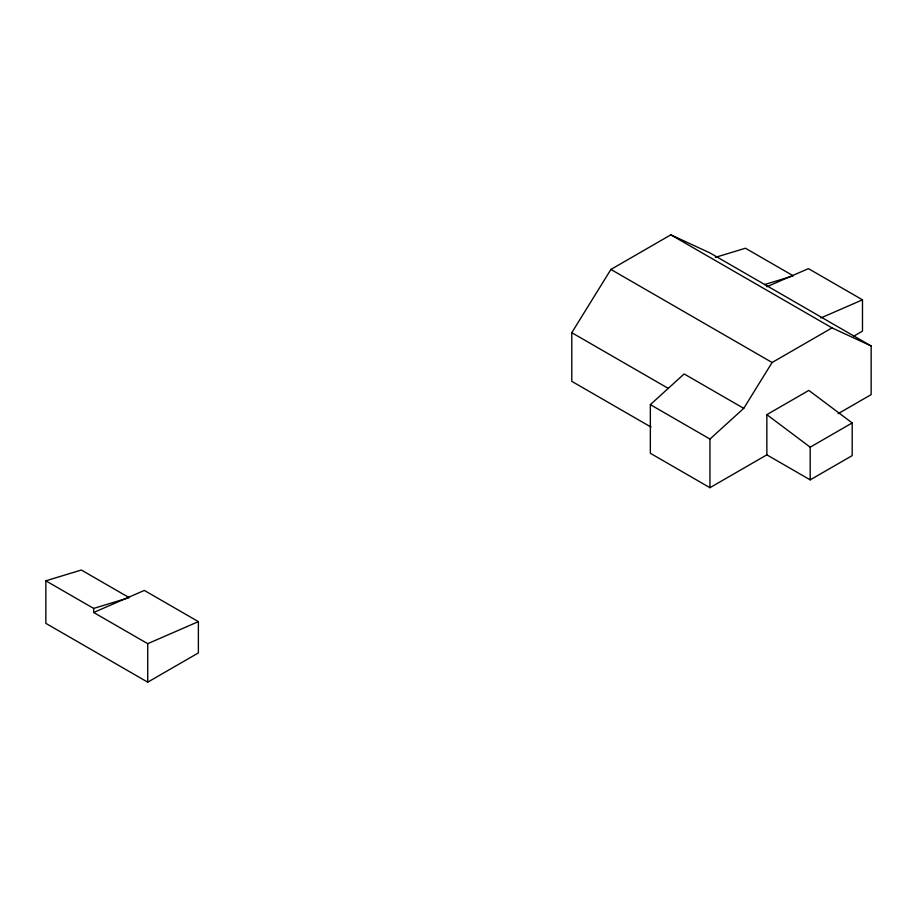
<?xml version="1.0" encoding="UTF-8"?>
<svg xmlns="http://www.w3.org/2000/svg" width="917" height="917" viewBox="0 0 917 917"><rect width="100%" height="100%" fill="white"/><g stroke="black" fill="none" stroke-linecap="round" stroke-linejoin="round"><path stroke-width="1.38" d="M651.081 427.116L571.784 381.334L571.784 332.688L610.905 269.438L670.843 234.832L709.953 252.92L871.15 345.984L871.15 394.631L838.161 413.67M766.853 454.843L766.853 414.644L808.84 390.401L852.191 422.932L852.191 455.623L810.192 479.866L766.853 454.843L709.953 487.695L709.953 439.048L743.744 408.352L772.103 362.502L832.04 327.896L871.15 345.984M709.953 487.695L650.348 453.285L650.348 404.638L684.139 373.941L743.744 408.352M147.717 682.168L198.381 652.915L198.381 621.634L144.324 590.433L93.672 612.487L93.672 608.418L45.85 580.816L45.85 623.354L147.717 682.168L147.717 643.688L93.672 612.487M853.83 336.115L862.484 331.129L862.484 299.836L808.427 268.635L766.807 286.757M810.192 479.866L810.192 447.187L852.191 422.932M820.91 317.935L862.484 299.836M147.717 643.688L198.381 621.634M715.42 257.356L745.441 248.22L793.262 275.834L764.503 284.579M45.85 580.816L81.338 570.019L129.159 597.632L93.672 608.418M670.843 234.832L832.04 327.896M610.905 269.438L772.103 362.502M571.784 332.688L668.424 388.476M650.348 404.638L709.953 439.048M766.853 414.644L810.192 447.187"/></g></svg>
